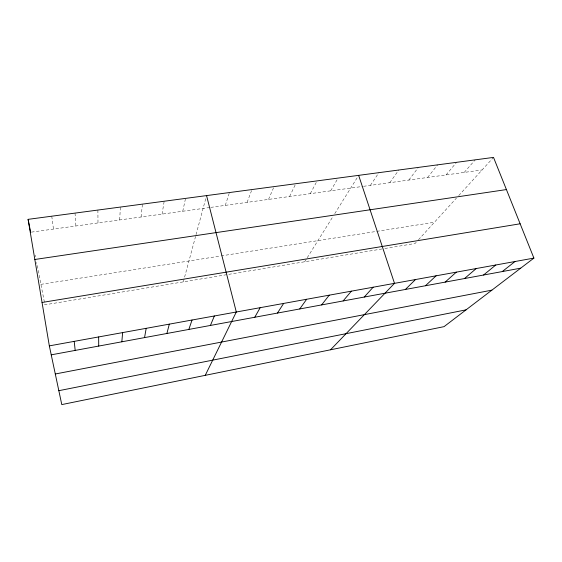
<?xml version="1.0" encoding="UTF-8"?>
<svg xmlns="http://www.w3.org/2000/svg" width="562" height="562" viewBox="0 0 562 562"><rect width="100%" height="100%" fill="white"/><g stroke="black" fill="none" stroke-linecap="round" stroke-linejoin="round"><path stroke-width="0.42" stroke-dasharray="2.81 2.11" d="M119.699 219.946L120.366 207.069M141.062 217.002L142.453 204.132M162.074 214.101L164.181 201.238M182.748 211.249L185.544 198.393M183.324 281.871L195.604 236.279M196.033 234.67L206.338 196.405M225.292 205.376L229.465 192.548M247.104 202.369L251.959 189.556M268.538 199.412L274.052 186.619M289.606 196.503L295.76 183.725M310.322 193.644L317.094 180.887M330.688 190.841L338.05 178.098M304.709 261.766L306.817 258.394M307.238 257.719L332.95 216.539M334.776 213.609L358.654 175.358M370.414 185.355L378.9 172.66M389.789 182.685L398.809 170.012M408.848 180.051L418.388 167.406M427.605 177.466L437.636 164.849M446.059 174.923L456.576 162.327M464.219 172.415L475.199 159.847M416.224 242.25L415.093 243.487L384.591 248.537M418.472 239.777L456.477 198.07M458.747 195.576L493.52 157.409M381.998 248.966L44.925 304.794L36.6 262.524M40.9 284.351L220.276 256.047M221.14 255.907L375.915 231.488M376.744 231.354L434.44 222.25M31.479 232.12L209.928 207.497M210.778 207.378L362.701 186.422M363.558 186.303L482.098 169.949M35.16 255.19L35.469 256.778M51.767 216.201L53.467 229.085M75.027 213.103L75.912 225.987M97.893 210.062L97.992 222.938"/><path stroke-width="0.84" d="M121.842 341.801L122.628 332.599M144.56 337.607L146.183 328.334M166.893 333.484L169.317 324.141M188.839 329.43L192.042 320.024M210.42 325.447L214.368 315.977M205.256 375.332L236.307 312.008L206.556 195.597M254.755 317.263L260.199 307.674M277.452 313.069L283.641 303.431M299.743 308.959L306.641 299.265M321.633 304.913L329.22 295.176M343.129 300.944L351.383 291.158M364.253 297.045L373.14 287.217M330.54 349.789L394.503 283.346L358.654 175.358M405.392 289.451L415.487 279.546M425.434 285.749L436.098 275.816M445.139 282.117L456.344 272.141M464.507 278.541L476.239 268.538M483.552 275.022L495.789 264.997M502.28 271.565L515.01 261.52M533.9 258.099L444.029 326.648L61.785 404.591L49.33 345.876L28.1 219.349L493.52 157.409L533.9 258.099L49.33 345.876M58.834 390.688L466.031 309.859M55.294 373.99L491.869 290.154M51.233 354.833L520.7 268.165M42.045 302.468L520.145 223.788M34.837 259.482L506.418 189.57M28.1 219.349L30.636 232.232M74.212 341.366L75.189 350.414M98.645 336.94L98.722 346.066"/></g></svg>
